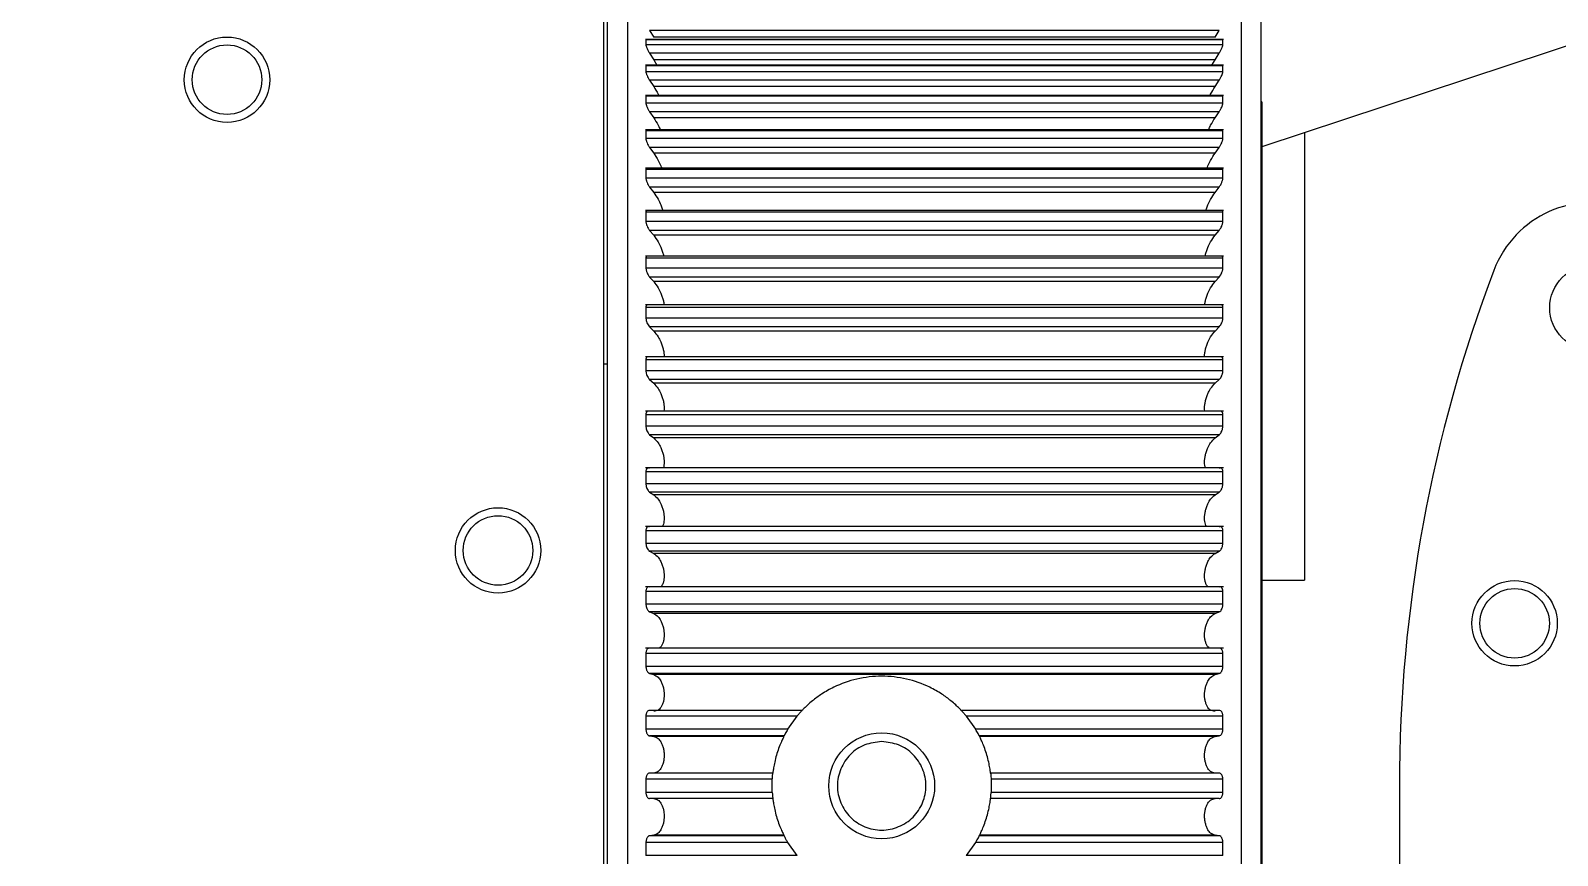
# Model space of a CAD drawing. Header units: millimetres. Extents: x 228 to 8791, y 273 to 5008.
# Drawn here: x 7596.5 to 7668.9, y 3494.8 to 3533.9 of the extents above; entities that cross this region are included whole.
import ezdxf

# ---------------------------------------------------------------- set-up
doc = ezdxf.new("R2010")
doc.units = ezdxf.units.MM

msp = doc.modelspace()

# ---------------------------------------------------------------- linework, layer by layer
at = {"color": 7, "linetype": 'Continuous', "lineweight": 25}
for p, q in [((7654.908, 3528.427), (7713.932, 3547.936)), ((7623.858, 3458.406), (7623.858, 3537.77)), ((7624.808, 3458.406), (7624.808, 3537.77)), ((7653.908, 3537.77), (7653.908, 3458.406)), ((7654.858, 3458.406), (7654.858, 3537.77)), ((7623.658, 3536.588), (7623.658, 3459.588)), ((7653.068, 3533.502), (7625.651, 3533.502)), ((7625.674, 3533.481), (7625.674, 3533.244)), ((7653.042, 3533.481), (7625.674, 3533.481)), ((7625.848, 3533.922), (7626.042, 3533.604)), ((7652.868, 3533.922), (7625.848, 3533.922)), ((7652.674, 3533.604), (7626.042, 3533.604)), ((7652.674, 3533.604), (7652.868, 3533.922)), ((7653.042, 3533.244), (7653.042, 3533.481)), ((7653.042, 3533.244), (7625.674, 3533.244)), ((7625.848, 3532.848), (7626.042, 3532.54)), ((7652.868, 3532.848), (7625.848, 3532.848)), ((7652.674, 3532.54), (7652.868, 3532.848)), ((7653.068, 3532.279), (7625.651, 3532.279)), ((7625.674, 3532.248), (7625.674, 3531.966)), ((7653.042, 3532.248), (7625.674, 3532.248)), ((7653.042, 3531.966), (7625.674, 3531.966)), ((7626.042, 3532.54), (7626.191, 3532.279)), ((7652.674, 3532.54), (7626.042, 3532.54)), ((7652.526, 3532.279), (7652.674, 3532.54)), ((7653.042, 3531.966), (7653.042, 3532.248)), ((7625.848, 3531.56), (7626.042, 3531.263)), ((7652.868, 3531.56), (7625.848, 3531.56)), ((7652.674, 3531.263), (7626.042, 3531.263)), ((7652.674, 3531.263), (7652.868, 3531.56)), ((7653.068, 3530.847), (7625.651, 3530.847)), ((7625.674, 3530.804), (7625.674, 3530.48)), ((7653.042, 3530.804), (7625.674, 3530.804)), ((7653.042, 3530.48), (7653.042, 3530.804)), ((7654.908, 3465.688), (7654.908, 3530.488)), ((7653.042, 3530.48), (7625.674, 3530.48)), ((7625.848, 3530.065), (7626.042, 3529.781)), ((7652.868, 3530.065), (7625.848, 3530.065)), ((7652.674, 3529.781), (7626.042, 3529.781)), ((7652.674, 3529.781), (7652.868, 3530.065)), ((7653.068, 3529.214), (7625.651, 3529.214)), ((7625.674, 3529.159), (7625.674, 3528.795)), ((7653.042, 3529.159), (7625.674, 3529.159)), ((7653.042, 3528.795), (7653.042, 3529.159)), ((7656.908, 3529.088), (7656.908, 3507.847)), ((7653.042, 3528.795), (7625.674, 3528.795)), ((7625.848, 3528.373), (7626.042, 3528.104)), ((7652.868, 3528.373), (7625.848, 3528.373)), ((7652.674, 3528.104), (7652.868, 3528.373)), ((7652.674, 3528.104), (7626.042, 3528.104)), ((7653.068, 3527.392), (7625.651, 3527.392)), ((7625.674, 3527.322), (7625.674, 3526.92)), ((7653.042, 3527.322), (7625.674, 3527.322)), ((7653.042, 3526.92), (7625.674, 3526.92)), ((7653.042, 3526.92), (7653.042, 3527.322)), ((7625.848, 3526.495), (7626.042, 3526.242)), ((7652.868, 3526.495), (7625.848, 3526.495)), ((7652.674, 3526.242), (7626.042, 3526.242)), ((7652.674, 3526.242), (7652.868, 3526.495)), ((7653.068, 3525.391), (7625.651, 3525.391)), ((7625.674, 3525.305), (7625.674, 3524.867)), ((7653.042, 3525.305), (7625.674, 3525.305)), ((7653.042, 3524.867), (7625.674, 3524.867)), ((7653.042, 3524.867), (7653.042, 3525.305)), ((7625.848, 3524.441), (7626.042, 3524.207)), ((7652.868, 3524.441), (7625.848, 3524.441)), ((7652.674, 3524.207), (7626.042, 3524.207)), ((7652.674, 3524.207), (7652.868, 3524.441)), ((7653.068, 3523.223), (7625.651, 3523.223)), ((7625.674, 3523.12), (7625.674, 3522.649)), ((7653.042, 3523.12), (7625.674, 3523.12)), ((7653.042, 3522.649), (7625.674, 3522.649)), ((7653.042, 3522.649), (7653.042, 3523.12)), ((7625.848, 3522.225), (7626.042, 3522.01)), ((7652.868, 3522.225), (7625.848, 3522.225)), ((7652.674, 3522.01), (7626.042, 3522.01)), ((7652.674, 3522.01), (7652.868, 3522.225)), ((7653.068, 3520.902), (7625.651, 3520.902)), ((7625.674, 3520.78), (7625.674, 3520.279)), ((7653.042, 3520.78), (7625.674, 3520.78)), ((7653.042, 3520.279), (7653.042, 3520.78)), ((7653.042, 3520.279), (7625.674, 3520.279)), ((7625.848, 3519.86), (7626.042, 3519.666)), ((7652.868, 3519.86), (7625.848, 3519.86)), ((7652.674, 3519.666), (7626.042, 3519.666)), ((7652.674, 3519.666), (7652.868, 3519.86)), ((7653.068, 3518.442), (7625.651, 3518.442)), ((7625.674, 3518.301), (7625.674, 3517.773)), ((7653.042, 3518.301), (7625.674, 3518.301)), ((7653.042, 3517.773), (7653.042, 3518.301)), ((7623.858, 3518.098), (7623.658, 3518.098)), ((7653.042, 3517.773), (7625.674, 3517.773)), ((7625.848, 3517.36), (7626.042, 3517.189)), ((7652.868, 3517.36), (7625.848, 3517.36)), ((7652.674, 3517.189), (7626.042, 3517.189)), ((7652.674, 3517.189), (7652.868, 3517.36)), ((7653.068, 3515.859), (7625.651, 3515.859)), ((7625.674, 3515.697), (7625.674, 3515.146)), ((7653.042, 3515.697), (7625.674, 3515.697)), ((7653.042, 3515.146), (7653.042, 3515.697)), ((7653.042, 3515.146), (7625.674, 3515.146)), ((7625.848, 3514.742), (7626.042, 3514.594)), ((7652.868, 3514.742), (7625.848, 3514.742)), ((7652.674, 3514.594), (7626.042, 3514.594)), ((7652.674, 3514.594), (7652.868, 3514.742)), ((7653.068, 3513.168), (7625.651, 3513.168)), ((7625.674, 3512.985), (7625.674, 3512.413)), ((7653.042, 3512.985), (7625.674, 3512.985)), ((7653.042, 3512.413), (7625.674, 3512.413)), ((7653.042, 3512.413), (7653.042, 3512.985)), ((7625.848, 3512.021), (7626.042, 3511.898)), ((7652.868, 3512.021), (7625.848, 3512.021)), ((7652.674, 3511.898), (7626.042, 3511.898)), ((7652.674, 3511.898), (7652.868, 3512.021)), ((7653.068, 3510.386), (7625.651, 3510.386)), ((7625.674, 3510.181), (7625.674, 3509.592)), ((7653.042, 3510.181), (7625.674, 3510.181)), ((7653.042, 3509.592), (7625.674, 3509.592)), ((7653.042, 3509.592), (7653.042, 3510.181)), ((7625.848, 3509.215), (7626.042, 3509.116)), ((7652.868, 3509.215), (7625.848, 3509.215)), ((7652.674, 3509.116), (7626.042, 3509.116)), ((7652.674, 3509.116), (7652.868, 3509.215)), ((7653.068, 3507.53), (7625.651, 3507.53)), ((7654.908, 3507.847), (7656.908, 3507.847)), ((7625.674, 3507.302), (7625.674, 3506.7)), ((7653.042, 3507.302), (7625.674, 3507.302)), ((7653.042, 3506.7), (7625.674, 3506.7)), ((7653.042, 3506.7), (7653.042, 3507.302)), ((7625.848, 3506.339), (7626.042, 3506.266)), ((7652.868, 3506.339), (7625.848, 3506.339)), ((7652.674, 3506.266), (7626.042, 3506.266)), ((7652.674, 3506.266), (7652.868, 3506.339)), ((7653.068, 3504.617), (7625.651, 3504.617)), ((7625.674, 3504.366), (7625.674, 3503.755)), ((7653.042, 3504.366), (7625.674, 3504.366)), ((7653.042, 3503.755), (7625.674, 3503.755)), ((7653.042, 3503.755), (7653.042, 3504.366)), ((7625.848, 3503.413), (7626.042, 3503.366)), ((7652.868, 3503.413), (7625.848, 3503.413)), ((7652.674, 3503.366), (7626.042, 3503.366)), ((7652.674, 3503.366), (7652.868, 3503.413)), ((7633.109, 3501.666), (7625.833, 3501.666)), ((7652.884, 3501.666), (7640.608, 3501.666)), ((7625.674, 3501.392), (7625.674, 3500.775)), ((7632.843, 3501.392), (7625.674, 3501.392)), ((7632.406, 3500.775), (7632.843, 3501.392)), ((7653.042, 3501.392), (7640.873, 3501.392)), ((7640.873, 3501.392), (7641.31, 3500.775)), ((7653.042, 3500.775), (7653.042, 3501.392)), ((7632.406, 3500.775), (7625.674, 3500.775)), ((7625.848, 3500.454), (7626.042, 3500.433)), ((7632.228, 3500.454), (7625.848, 3500.454)), ((7632.217, 3500.433), (7626.042, 3500.433)), ((7632.217, 3500.433), (7632.228, 3500.454)), ((7653.042, 3500.775), (7641.31, 3500.775)), ((7652.868, 3500.454), (7641.489, 3500.454)), ((7641.489, 3500.454), (7641.499, 3500.433)), ((7652.674, 3500.433), (7641.499, 3500.433)), ((7652.674, 3500.433), (7652.868, 3500.454)), ((7631.694, 3498.695), (7625.848, 3498.695)), ((7652.868, 3498.695), (7642.023, 3498.695)), ((7625.674, 3498.397), (7625.674, 3497.778)), ((7631.667, 3498.397), (7625.674, 3498.397)), ((7653.042, 3498.397), (7642.049, 3498.397)), ((7653.042, 3497.778), (7653.042, 3498.397)), ((7661.417, 3498.088), (7661.417, 3364.611)), ((7631.667, 3497.778), (7625.674, 3497.778)), ((7631.694, 3497.481), (7625.848, 3497.481)), ((7652.868, 3497.481), (7642.023, 3497.481)), ((7653.042, 3497.778), (7642.049, 3497.778)), ((7626.042, 3495.742), (7625.848, 3495.721)), ((7632.228, 3495.721), (7625.848, 3495.721)), ((7632.217, 3495.742), (7626.042, 3495.742)), ((7632.217, 3495.742), (7632.228, 3495.721)), ((7641.489, 3495.721), (7641.499, 3495.742)), ((7652.868, 3495.721), (7641.489, 3495.721)), ((7652.674, 3495.742), (7641.499, 3495.742)), ((7652.868, 3495.721), (7652.674, 3495.742)), ((7625.674, 3495.401), (7625.674, 3494.784)), ((7632.406, 3495.401), (7625.674, 3495.401)), ((7632.843, 3494.784), (7632.406, 3495.401)), ((7641.31, 3495.401), (7640.873, 3494.784)), ((7653.042, 3495.401), (7641.31, 3495.401)), ((7653.042, 3494.784), (7653.042, 3495.401)), ((7632.843, 3494.784), (7625.674, 3494.784)), ((7653.042, 3494.784), (7640.873, 3494.784))]:
    msp.add_line(p, q, dxfattribs=at)
for centre, radius in [((7605.801, 3531.588), 2.025), ((7605.801, 3531.588), 1.65), ((7670.574, 3520.771), 2.025), ((7618.658, 3509.255), 2.025), ((7618.658, 3509.255), 1.65), ((7666.883, 3505.798), 2.025), ((7666.883, 3505.798), 1.65), ((7636.858, 3498.088), 2.512)]:
    msp.add_circle(centre, radius, dxfattribs=at)
msp.add_arc((7730.408, 2848.088), 1225, 30, 180)
for centre, radius, start, end in [((7654.808, 3530.488), 0.1, 0, 60), ((7670.574, 3520.771), 5, 339.23077, 159.23077), ((7730.383, 3498.088), 68.966, 159.23077, 180)]:
    msp.add_arc(centre, radius, start, end, dxfattribs=at)
for points, knots in [([(7625.674, 3533.244), (7625.675, 3533.235), (7625.676, 3533.218), (7625.687, 3533.179), (7625.705, 3533.131), (7625.735, 3533.058), (7625.783, 3532.957), (7625.826, 3532.885), (7625.848, 3532.848)], [0, 0, 0, 0, 0.111485, 0.229838, 0.35635, 0.492078, 0.739927, 1, 1, 1, 1]), ([(7652.868, 3532.848), (7652.89, 3532.885), (7652.924, 3532.942), (7652.965, 3533.024), (7652.993, 3533.085), (7653.015, 3533.14), (7653.03, 3533.185), (7653.04, 3533.22), (7653.042, 3533.236), (7653.042, 3533.244)], [0, 0, 0, 0, 0.259372, 0.398975, 0.537971, 0.666786, 0.786111, 0.896819, 1, 1, 1, 1]), ([(7625.674, 3531.966), (7625.675, 3531.957), (7625.676, 3531.937), (7625.687, 3531.895), (7625.705, 3531.843), (7625.734, 3531.769), (7625.782, 3531.668), (7625.825, 3531.597), (7625.848, 3531.56)], [0, 0, 0, 0, 0.111487, 0.229842, 0.356356, 0.492086, 0.72938, 1, 1, 1, 1]), ([(7652.868, 3531.56), (7652.891, 3531.597), (7652.936, 3531.671), (7652.985, 3531.775), (7653.014, 3531.85), (7653.03, 3531.899), (7653.04, 3531.939), (7653.042, 3531.957), (7653.042, 3531.966)], [0, 0, 0, 0, 0.270521, 0.530196, 0.660846, 0.782052, 0.894726, 1, 1, 1, 1]), ([(7626.042, 3531.263), (7626.115, 3531.146), (7626.199, 3531.012), (7626.27, 3530.865), (7626.279, 3530.847)], [0, 0, 0, 0, 0.874349, 1, 1, 1, 1]), ([(7652.438, 3530.847), (7652.446, 3530.864), (7652.517, 3531.011), (7652.601, 3531.145), (7652.674, 3531.263)], [0, 0, 0, 0, 0.119949, 1, 1, 1, 1]), ([(7625.674, 3530.48), (7625.675, 3530.469), (7625.676, 3530.447), (7625.687, 3530.401), (7625.705, 3530.347), (7625.734, 3530.272), (7625.782, 3530.171), (7625.825, 3530.102), (7625.848, 3530.065)], [0, 0, 0, 0, 0.11149, 0.22985, 0.356368, 0.492103, 0.722042, 1, 1, 1, 1]), ([(7626.042, 3529.781), (7626.115, 3529.668), (7626.227, 3529.491), (7626.322, 3529.287), (7626.356, 3529.214)], [0, 0, 0, 0, 0.642051, 1, 1, 1, 1]), ([(7652.36, 3529.214), (7652.394, 3529.286), (7652.489, 3529.49), (7652.602, 3529.667), (7652.674, 3529.781)], [0, 0, 0, 0, 0.353722, 1, 1, 1, 1]), ([(7652.868, 3530.065), (7652.892, 3530.102), (7652.936, 3530.173), (7652.985, 3530.277), (7653.013, 3530.353), (7653.03, 3530.405), (7653.04, 3530.448), (7653.042, 3530.47), (7653.042, 3530.48)], [0, 0, 0, 0, 0.278172, 0.523502, 0.655667, 0.778468, 0.892853, 1, 1, 1, 1]), ([(7625.704, 3529.214), (7625.698, 3529.212), (7625.687, 3529.209), (7625.676, 3529.19), (7625.675, 3529.169), (7625.674, 3529.159)], [0, 0, 0, 0, 0.341521, 0.680248, 1, 1, 1, 1]), ([(7625.674, 3528.795), (7625.675, 3528.783), (7625.676, 3528.758), (7625.687, 3528.709), (7625.705, 3528.653), (7625.734, 3528.577), (7625.781, 3528.475), (7625.824, 3528.41), (7625.848, 3528.373)], [0, 0, 0, 0, 0.111495, 0.22986, 0.356384, 0.492124, 0.716336, 1, 1, 1, 1]), ([(7652.868, 3528.373), (7652.892, 3528.41), (7652.936, 3528.477), (7652.984, 3528.579), (7653.013, 3528.656), (7653.03, 3528.711), (7653.04, 3528.758), (7653.042, 3528.783), (7653.042, 3528.795)], [0, 0, 0, 0, 0.28383, 0.516873, 0.650531, 0.774905, 0.890988, 1, 1, 1, 1]), ([(7626.042, 3528.104), (7626.113, 3527.995), (7626.232, 3527.812), (7626.361, 3527.554), (7626.408, 3527.429), (7626.421, 3527.392)], [0, 0, 0, 0, 0.510467, 0.857941, 1, 1, 1, 1]), ([(7652.295, 3527.392), (7652.308, 3527.427), (7652.354, 3527.552), (7652.483, 3527.81), (7652.603, 3527.995), (7652.674, 3528.104)], [0, 0, 0, 0, 0.135473, 0.486249, 1, 1, 1, 1]), ([(7625.705, 3527.39), (7625.699, 3527.387), (7625.687, 3527.38), (7625.676, 3527.356), (7625.675, 3527.333), (7625.674, 3527.322)], [0, 0, 0, 0, 0.354355, 0.68648, 1, 1, 1, 1]), ([(7625.674, 3526.92), (7625.675, 3526.906), (7625.676, 3526.879), (7625.687, 3526.828), (7625.705, 3526.769), (7625.733, 3526.693), (7625.781, 3526.593), (7625.824, 3526.53), (7625.848, 3526.495)], [0, 0, 0, 0, 0.1115, 0.22987, 0.3564, 0.492146, 0.711859, 1, 1, 1, 1]), ([(7652.868, 3526.495), (7652.893, 3526.53), (7652.936, 3526.593), (7652.984, 3526.694), (7653.012, 3526.77), (7653.029, 3526.829), (7653.04, 3526.879), (7653.042, 3526.906), (7653.042, 3526.92)], [0, 0, 0, 0, 0.288389, 0.510777, 0.645693, 0.771473, 0.889153, 1, 1, 1, 1]), ([(7653.042, 3527.322), (7653.042, 3527.333), (7653.04, 3527.356), (7653.029, 3527.38), (7653.018, 3527.387), (7653.011, 3527.39)], [0, 0, 0, 0, 0.312852, 0.644978, 1, 1, 1, 1]), ([(7626.042, 3526.242), (7626.114, 3526.138), (7626.234, 3525.964), (7626.371, 3525.685), (7626.441, 3525.503), (7626.465, 3525.417), (7626.473, 3525.391)], [0, 0, 0, 0, 0.426051, 0.716064, 0.914235, 1, 1, 1, 1]), ([(7652.244, 3525.391), (7652.25, 3525.415), (7652.274, 3525.5), (7652.344, 3525.681), (7652.482, 3525.962), (7652.602, 3526.138), (7652.674, 3526.242)], [0, 0, 0, 0, 0.080121, 0.278437, 0.571206, 1, 1, 1, 1]), ([(7625.725, 3525.39), (7625.718, 3525.389), (7625.703, 3525.388), (7625.687, 3525.37), (7625.676, 3525.343), (7625.675, 3525.317), (7625.674, 3525.305)], [0, 0, 0, 0, 0.242987, 0.511238, 0.762662, 1, 1, 1, 1]), ([(7625.674, 3524.867), (7625.675, 3524.852), (7625.676, 3524.823), (7625.687, 3524.769), (7625.705, 3524.71), (7625.733, 3524.634), (7625.781, 3524.535), (7625.824, 3524.475), (7625.848, 3524.441)], [0, 0, 0, 0, 0.112233, 0.23117, 0.358119, 0.486336, 0.70811, 1, 1, 1, 1]), ([(7652.868, 3524.441), (7652.893, 3524.475), (7652.935, 3524.534), (7652.983, 3524.633), (7653.012, 3524.709), (7653.029, 3524.769), (7653.04, 3524.823), (7653.042, 3524.852), (7653.042, 3524.867)], [0, 0, 0, 0, 0.290695, 0.507702, 0.640942, 0.768058, 0.887305, 1, 1, 1, 1]), ([(7653.042, 3525.305), (7653.042, 3525.317), (7653.04, 3525.343), (7653.029, 3525.37), (7653.013, 3525.388), (7652.998, 3525.389), (7652.991, 3525.39)], [0, 0, 0, 0, 0.236508, 0.487588, 0.755976, 1, 1, 1, 1]), ([(7626.042, 3524.207), (7626.113, 3524.109), (7626.233, 3523.944), (7626.372, 3523.668), (7626.45, 3523.456), (7626.494, 3523.314), (7626.507, 3523.241), (7626.51, 3523.223)], [0, 0, 0, 0, 0.367046, 0.616895, 0.78762, 0.947325, 1, 1, 1, 1]), ([(7652.206, 3523.223), (7652.209, 3523.239), (7652.222, 3523.31), (7652.265, 3523.451), (7652.343, 3523.664), (7652.482, 3523.942), (7652.603, 3524.108), (7652.674, 3524.207)], [0, 0, 0, 0, 0.047614, 0.207476, 0.378335, 0.630572, 1, 1, 1, 1]), ([(7625.726, 3523.222), (7625.719, 3523.219), (7625.704, 3523.215), (7625.687, 3523.193), (7625.676, 3523.161), (7625.675, 3523.133), (7625.674, 3523.12)], [0, 0, 0, 0, 0.253585, 0.518081, 0.765984, 1, 1, 1, 1]), ([(7625.674, 3522.649), (7625.675, 3522.633), (7625.676, 3522.601), (7625.688, 3522.545), (7625.704, 3522.487), (7625.732, 3522.412), (7625.779, 3522.314), (7625.823, 3522.257), (7625.848, 3522.225)], [0, 0, 0, 0, 0.114083, 0.234568, 0.362819, 0.474869, 0.704778, 1, 1, 1, 1]), ([(7652.868, 3522.225), (7652.893, 3522.256), (7652.935, 3522.311), (7652.983, 3522.408), (7653.011, 3522.483), (7653.029, 3522.544), (7653.04, 3522.601), (7653.042, 3522.633), (7653.042, 3522.649)], [0, 0, 0, 0, 0.290682, 0.507681, 0.636711, 0.764869, 0.88551, 1, 1, 1, 1]), ([(7653.042, 3523.12), (7653.042, 3523.133), (7653.04, 3523.161), (7653.029, 3523.193), (7653.013, 3523.215), (7652.998, 3523.219), (7652.99, 3523.221)], [0, 0, 0, 0, 0.23363, 0.481655, 0.746777, 1, 1, 1, 1]), ([(7626.042, 3522.01), (7626.114, 3521.919), (7626.233, 3521.765), (7626.371, 3521.495), (7626.451, 3521.282), (7626.501, 3521.104), (7626.528, 3520.976), (7626.532, 3520.914), (7626.533, 3520.902)], [0, 0, 0, 0, 0.323232, 0.543256, 0.693603, 0.834243, 0.96638, 1, 1, 1, 1]), ([(7652.184, 3520.902), (7652.184, 3520.913), (7652.188, 3520.972), (7652.214, 3521.098), (7652.263, 3521.276), (7652.343, 3521.491), (7652.482, 3521.763), (7652.603, 3521.918), (7652.674, 3522.01)], [0, 0, 0, 0, 0.028907, 0.16124, 0.302029, 0.452504, 0.674647, 1, 1, 1, 1]), ([(7625.729, 3520.9), (7625.721, 3520.896), (7625.704, 3520.888), (7625.687, 3520.861), (7625.676, 3520.825), (7625.675, 3520.795), (7625.674, 3520.78)], [0, 0, 0, 0, 0.275137, 0.531995, 0.772741, 1, 1, 1, 1]), ([(7653.042, 3520.78), (7653.042, 3520.795), (7653.04, 3520.825), (7653.029, 3520.861), (7653.012, 3520.888), (7652.996, 3520.896), (7652.987, 3520.9)], [0, 0, 0, 0, 0.226559, 0.467077, 0.724174, 1, 1, 1, 1]), ([(7625.674, 3520.279), (7625.675, 3520.263), (7625.677, 3520.229), (7625.691, 3520.154), (7625.722, 3520.058), (7625.778, 3519.944), (7625.823, 3519.89), (7625.848, 3519.86)], [0, 0, 0, 0, 0.115923, 0.237714, 0.464079, 0.701299, 1, 1, 1, 1]), ([(7626.042, 3519.666), (7626.113, 3519.582), (7626.233, 3519.44), (7626.371, 3519.177), (7626.451, 3518.966), (7626.502, 3518.784), (7626.532, 3518.618), (7626.544, 3518.503), (7626.539, 3518.451), (7626.538, 3518.442)], [0, 0, 0, 0, 0.289052, 0.48581, 0.620258, 0.746027, 0.864191, 0.976043, 1, 1, 1, 1]), ([(7652.178, 3518.442), (7652.177, 3518.45), (7652.173, 3518.499), (7652.184, 3518.613), (7652.213, 3518.778), (7652.264, 3518.96), (7652.343, 3519.173), (7652.482, 3519.438), (7652.603, 3519.581), (7652.674, 3519.666)], [0, 0, 0, 0, 0.019405, 0.131514, 0.249864, 0.375778, 0.510353, 0.709024, 1, 1, 1, 1]), ([(7652.868, 3519.86), (7652.893, 3519.889), (7652.935, 3519.94), (7652.983, 3520.033), (7653.011, 3520.108), (7653.029, 3520.169), (7653.04, 3520.228), (7653.041, 3520.263), (7653.042, 3520.279)], [0, 0, 0, 0, 0.290675, 0.507668, 0.632271, 0.761568, 0.883668, 1, 1, 1, 1]), ([(7625.729, 3518.436), (7625.721, 3518.431), (7625.704, 3518.42), (7625.687, 3518.388), (7625.676, 3518.349), (7625.675, 3518.317), (7625.674, 3518.301)], [0, 0, 0, 0, 0.275137, 0.531995, 0.772741, 1, 1, 1, 1]), ([(7653.042, 3518.301), (7653.042, 3518.317), (7653.04, 3518.349), (7653.029, 3518.388), (7653.012, 3518.42), (7652.996, 3518.431), (7652.987, 3518.436)], [0, 0, 0, 0, 0.226559, 0.467077, 0.724174, 1, 1, 1, 1]), ([(7625.674, 3517.773), (7625.675, 3517.755), (7625.677, 3517.719), (7625.691, 3517.644), (7625.722, 3517.55), (7625.778, 3517.438), (7625.823, 3517.388), (7625.848, 3517.36)], [0, 0, 0, 0, 0.11773, 0.240916, 0.45558, 0.698447, 1, 1, 1, 1]), ([(7652.868, 3517.36), (7652.893, 3517.387), (7652.935, 3517.433), (7652.983, 3517.524), (7653.011, 3517.597), (7653.028, 3517.659), (7653.04, 3517.719), (7653.041, 3517.755), (7653.042, 3517.773)], [0, 0, 0, 0, 0.290668, 0.507657, 0.633699, 0.758597, 0.881922, 1, 1, 1, 1]), ([(7626.042, 3517.189), (7626.113, 3517.112), (7626.233, 3516.983), (7626.371, 3516.729), (7626.451, 3516.52), (7626.502, 3516.338), (7626.533, 3516.167), (7626.543, 3516.013), (7626.539, 3515.909), (7626.528, 3515.865), (7626.526, 3515.859)], [0, 0, 0, 0, 0.261331, 0.439218, 0.560772, 0.674479, 0.78131, 0.882435, 0.983768, 1, 1, 1, 1]), ([(7652.19, 3515.859), (7652.189, 3515.863), (7652.178, 3515.905), (7652.174, 3516.008), (7652.183, 3516.161), (7652.213, 3516.333), (7652.264, 3516.515), (7652.343, 3516.725), (7652.482, 3516.982), (7652.603, 3517.112), (7652.674, 3517.189)], [0, 0, 0, 0, 0.012218, 0.113375, 0.214741, 0.32175, 0.435597, 0.557276, 0.736908, 1, 1, 1, 1]), ([(7625.729, 3515.847), (7625.721, 3515.84), (7625.704, 3515.826), (7625.687, 3515.79), (7625.676, 3515.747), (7625.675, 3515.714), (7625.674, 3515.697)], [0, 0, 0, 0, 0.275137, 0.531995, 0.772741, 1, 1, 1, 1]), ([(7653.042, 3515.697), (7653.042, 3515.714), (7653.04, 3515.747), (7653.029, 3515.79), (7653.012, 3515.826), (7652.996, 3515.84), (7652.987, 3515.847)], [0, 0, 0, 0, 0.226559, 0.467077, 0.724174, 1, 1, 1, 1]), ([(7625.674, 3515.146), (7625.675, 3515.127), (7625.677, 3515.089), (7625.691, 3515.014), (7625.722, 3514.921), (7625.766, 3514.837), (7625.809, 3514.777), (7625.835, 3514.754), (7625.848, 3514.742)], [0, 0, 0, 0, 0.119134, 0.242986, 0.446912, 0.69458, 0.840122, 1, 1, 1, 1]), ([(7626.042, 3514.594), (7626.113, 3514.526), (7626.233, 3514.41), (7626.371, 3514.166), (7626.451, 3513.961), (7626.502, 3513.78), (7626.533, 3513.607), (7626.544, 3513.445), (7626.532, 3513.3), (7626.516, 3513.206), (7626.499, 3513.17), (7626.498, 3513.168)], [0, 0, 0, 0, 0.238244, 0.400417, 0.511233, 0.614895, 0.712288, 0.804479, 0.89686, 0.994384, 1, 1, 1, 1]), ([(7652.218, 3513.168), (7652.217, 3513.169), (7652.201, 3513.203), (7652.185, 3513.295), (7652.172, 3513.439), (7652.183, 3513.601), (7652.213, 3513.774), (7652.264, 3513.956), (7652.343, 3514.162), (7652.482, 3514.409), (7652.603, 3514.525), (7652.674, 3514.594)], [0, 0, 0, 0, 0.001913, 0.099351, 0.191586, 0.284009, 0.381579, 0.485384, 0.596329, 0.760116, 1, 1, 1, 1]), ([(7652.868, 3514.742), (7652.893, 3514.766), (7652.935, 3514.807), (7652.983, 3514.895), (7653.011, 3514.967), (7653.028, 3515.028), (7653.04, 3515.089), (7653.041, 3515.127), (7653.042, 3515.146)], [0, 0, 0, 0, 0.290662, 0.507646, 0.635159, 0.756001, 0.879996, 1, 1, 1, 1]), ([(7625.848, 3513.143), (7625.824, 3513.156), (7625.781, 3513.177), (7625.733, 3513.157), (7625.705, 3513.123), (7625.687, 3513.083), (7625.676, 3513.037), (7625.675, 3513.002), (7625.674, 3512.985)], [0, 0, 0, 0, 0.290699, 0.50771, 0.643157, 0.769606, 0.888123, 1, 1, 1, 1]), ([(7653.042, 3512.985), (7653.042, 3513.002), (7653.04, 3513.037), (7653.029, 3513.083), (7653.012, 3513.122), (7652.983, 3513.157), (7652.935, 3513.177), (7652.893, 3513.155), (7652.868, 3513.143)], [0, 0, 0, 0, 0.111503, 0.229876, 0.356408, 0.492158, 0.709703, 1, 1, 1, 1]), ([(7625.674, 3512.413), (7625.675, 3512.393), (7625.677, 3512.355), (7625.69, 3512.281), (7625.722, 3512.189), (7625.765, 3512.108), (7625.809, 3512.051), (7625.835, 3512.032), (7625.848, 3512.021)], [0, 0, 0, 0, 0.120615, 0.239842, 0.439669, 0.691912, 0.839028, 1, 1, 1, 1]), ([(7652.868, 3512.021), (7652.893, 3512.042), (7652.935, 3512.078), (7652.983, 3512.162), (7653.011, 3512.232), (7653.028, 3512.293), (7653.04, 3512.354), (7653.041, 3512.393), (7653.042, 3512.413)], [0, 0, 0, 0, 0.290663, 0.507646, 0.637159, 0.755543, 0.878681, 1, 1, 1, 1]), ([(7626.042, 3511.898), (7626.113, 3511.838), (7626.233, 3511.736), (7626.371, 3511.504), (7626.451, 3511.304), (7626.502, 3511.124), (7626.533, 3510.95), (7626.544, 3510.785), (7626.533, 3510.632), (7626.505, 3510.493), (7626.471, 3510.421), (7626.454, 3510.386)], [0, 0, 0, 0, 0.218216, 0.366755, 0.468255, 0.563202, 0.652408, 0.736849, 0.821464, 0.91079, 1, 1, 1, 1]), ([(7652.263, 3510.386), (7652.246, 3510.42), (7652.213, 3510.49), (7652.184, 3510.627), (7652.173, 3510.779), (7652.183, 3510.944), (7652.213, 3511.119), (7652.264, 3511.299), (7652.343, 3511.5), (7652.482, 3511.735), (7652.603, 3511.837), (7652.674, 3511.898)], [0, 0, 0, 0, 0.086524, 0.175703, 0.260118, 0.344706, 0.434005, 0.529009, 0.63055, 0.780452, 1, 1, 1, 1]), ([(7625.848, 3510.37), (7625.824, 3510.379), (7625.781, 3510.394), (7625.733, 3510.366), (7625.705, 3510.327), (7625.687, 3510.284), (7625.676, 3510.235), (7625.675, 3510.198), (7625.674, 3510.181)], [0, 0, 0, 0, 0.290699, 0.50771, 0.643157, 0.769606, 0.888123, 1, 1, 1, 1]), ([(7653.042, 3510.181), (7653.042, 3510.198), (7653.04, 3510.235), (7653.029, 3510.284), (7653.012, 3510.327), (7652.983, 3510.366), (7652.935, 3510.394), (7652.893, 3510.379), (7652.868, 3510.37)], [0, 0, 0, 0, 0.111503, 0.229876, 0.356408, 0.492158, 0.709703, 1, 1, 1, 1]), ([(7625.674, 3509.592), (7625.675, 3509.572), (7625.676, 3509.534), (7625.69, 3509.461), (7625.721, 3509.371), (7625.764, 3509.293), (7625.809, 3509.24), (7625.835, 3509.223), (7625.848, 3509.215)], [0, 0, 0, 0, 0.122033, 0.227273, 0.433033, 0.689403, 0.837975, 1, 1, 1, 1]), ([(7652.868, 3509.215), (7652.893, 3509.232), (7652.935, 3509.263), (7652.983, 3509.343), (7653.011, 3509.411), (7653.028, 3509.471), (7653.04, 3509.532), (7653.041, 3509.572), (7653.042, 3509.592)], [0, 0, 0, 0, 0.290662, 0.507646, 0.638742, 0.75908, 0.877372, 1, 1, 1, 1]), ([(7626.042, 3509.116), (7626.113, 3509.065), (7626.233, 3508.978), (7626.371, 3508.759), (7626.451, 3508.566), (7626.502, 3508.389), (7626.533, 3508.214), (7626.544, 3508.046), (7626.534, 3507.887), (7626.503, 3507.74), (7626.457, 3507.614), (7626.414, 3507.557), (7626.394, 3507.53)], [0, 0, 0, 0, 0.200284, 0.336618, 0.429777, 0.516922, 0.598797, 0.676299, 0.753961, 0.835946, 0.923171, 1, 1, 1, 1]), ([(7652.323, 3507.53), (7652.303, 3507.555), (7652.261, 3507.612), (7652.215, 3507.735), (7652.184, 3507.882), (7652.173, 3508.04), (7652.183, 3508.208), (7652.213, 3508.383), (7652.264, 3508.561), (7652.343, 3508.756), (7652.482, 3508.977), (7652.603, 3509.064), (7652.674, 3509.116)], [0, 0, 0, 0, 0.074425, 0.161547, 0.243402, 0.320884, 0.398525, 0.48049, 0.567692, 0.660893, 0.798483, 1, 1, 1, 1]), ([(7625.848, 3507.52), (7625.824, 3507.526), (7625.781, 3507.536), (7625.733, 3507.5), (7625.705, 3507.456), (7625.687, 3507.409), (7625.676, 3507.358), (7625.675, 3507.32), (7625.674, 3507.302)], [0, 0, 0, 0, 0.290699, 0.50771, 0.643157, 0.769606, 0.888123, 1, 1, 1, 1]), ([(7653.042, 3507.302), (7653.042, 3507.32), (7653.04, 3507.357), (7653.029, 3507.409), (7653.012, 3507.455), (7652.983, 3507.5), (7652.935, 3507.536), (7652.893, 3507.526), (7652.868, 3507.52)], [0, 0, 0, 0, 0.111503, 0.229876, 0.356408, 0.492158, 0.709703, 1, 1, 1, 1]), ([(7625.674, 3506.7), (7625.675, 3506.679), (7625.676, 3506.643), (7625.69, 3506.572), (7625.72, 3506.483), (7625.764, 3506.407), (7625.808, 3506.36), (7625.835, 3506.346), (7625.848, 3506.339)], [0, 0, 0, 0, 0.122834, 0.215424, 0.426837, 0.68709, 0.837015, 1, 1, 1, 1]), ([(7652.868, 3506.339), (7652.893, 3506.354), (7652.935, 3506.379), (7652.983, 3506.454), (7653.011, 3506.52), (7653.029, 3506.579), (7653.04, 3506.639), (7653.041, 3506.679), (7653.042, 3506.7)], [0, 0, 0, 0, 0.290665, 0.507651, 0.640118, 0.762127, 0.875996, 1, 1, 1, 1]), ([(7626.042, 3506.266), (7626.113, 3506.224), (7626.233, 3506.153), (7626.371, 3505.949), (7626.451, 3505.763), (7626.502, 3505.59), (7626.533, 3505.416), (7626.544, 3505.246), (7626.534, 3505.083), (7626.503, 3504.927), (7626.452, 3504.788), (7626.389, 3504.674), (7626.334, 3504.635), (7626.308, 3504.617)], [0, 0, 0, 0, 0.182863, 0.307338, 0.392394, 0.471959, 0.546713, 0.617474, 0.68838, 0.763234, 0.842872, 0.927988, 1, 1, 1, 1]), ([(7652.408, 3504.617), (7652.384, 3504.634), (7652.329, 3504.672), (7652.266, 3504.785), (7652.215, 3504.923), (7652.184, 3505.077), (7652.173, 3505.24), (7652.183, 3505.41), (7652.213, 3505.584), (7652.264, 3505.758), (7652.343, 3505.945), (7652.482, 3506.152), (7652.603, 3506.224), (7652.674, 3506.266)], [0, 0, 0, 0, 0.069506, 0.154576, 0.234154, 0.30892, 0.379692, 0.450611, 0.525477, 0.605128, 0.690258, 0.815934, 1, 1, 1, 1]), ([(7625.848, 3504.613), (7625.824, 3504.615), (7625.781, 3504.619), (7625.733, 3504.576), (7625.705, 3504.527), (7625.687, 3504.477), (7625.676, 3504.423), (7625.675, 3504.385), (7625.674, 3504.366)], [0, 0, 0, 0, 0.290699, 0.50771, 0.643157, 0.769606, 0.888123, 1, 1, 1, 1]), ([(7653.042, 3504.366), (7653.042, 3504.385), (7653.04, 3504.423), (7653.029, 3504.477), (7653.012, 3504.526), (7652.983, 3504.576), (7652.935, 3504.619), (7652.893, 3504.615), (7652.868, 3504.613)], [0, 0, 0, 0, 0.111503, 0.229876, 0.356408, 0.492158, 0.709703, 1, 1, 1, 1]), ([(7625.674, 3503.755), (7625.675, 3503.735), (7625.676, 3503.695), (7625.688, 3503.636), (7625.704, 3503.579), (7625.733, 3503.514), (7625.781, 3503.444), (7625.824, 3503.424), (7625.848, 3503.413)], [0, 0, 0, 0, 0.118959, 0.232226, 0.354726, 0.487412, 0.713305, 1, 1, 1, 1]), ([(7652.868, 3503.413), (7652.893, 3503.425), (7652.935, 3503.444), (7652.983, 3503.513), (7653.012, 3503.577), (7653.029, 3503.635), (7653.04, 3503.695), (7653.042, 3503.734), (7653.042, 3503.755)], [0, 0, 0, 0, 0.290671, 0.50766, 0.641352, 0.765048, 0.879745, 1, 1, 1, 1]), ([(7626.042, 3503.366), (7626.113, 3503.333), (7626.233, 3503.279), (7626.371, 3503.09), (7626.451, 3502.913), (7626.502, 3502.744), (7626.533, 3502.572), (7626.544, 3502.402), (7626.534, 3502.235), (7626.503, 3502.074), (7626.453, 3501.925), (7626.373, 3501.779), (7626.235, 3501.642), (7626.114, 3501.636), (7626.042, 3501.633)], [0, 0, 0, 0, 0.147747, 0.248318, 0.31704, 0.381326, 0.441724, 0.498896, 0.556186, 0.616666, 0.68101, 0.749781, 0.851306, 1, 1, 1, 1]), ([(7640.662, 3501.633), (7640.664, 3501.631), (7640.668, 3501.627), (7640.633, 3501.665), (7640.543, 3501.759), (7640.368, 3501.928), (7640.098, 3502.163), (7639.686, 3502.466), (7638.985, 3502.863), (7638.049, 3503.195), (7636.86, 3503.334), (7635.672, 3503.196), (7634.736, 3502.865), (7634.034, 3502.469), (7633.62, 3502.164), (7633.349, 3501.928), (7633.174, 3501.759), (7633.084, 3501.665), (7633.049, 3501.627), (7633.052, 3501.631), (7633.054, 3501.633)], [0, 0, 0, 0, 0.015777, 0.031486, 0.062895, 0.092307, 0.125867, 0.182398, 0.250947, 0.375354, 0.499793, 0.624367, 0.748192, 0.817163, 0.873924, 0.907535, 0.937047, 0.968479, 0.9842, 1, 1, 1, 1]), ([(7652.674, 3501.633), (7652.603, 3501.636), (7652.483, 3501.642), (7652.345, 3501.777), (7652.266, 3501.921), (7652.215, 3502.069), (7652.184, 3502.229), (7652.173, 3502.396), (7652.183, 3502.566), (7652.213, 3502.739), (7652.264, 3502.908), (7652.343, 3503.086), (7652.482, 3503.278), (7652.603, 3503.333), (7652.674, 3503.366)], [0, 0, 0, 0, 0.147747, 0.248318, 0.31704, 0.381326, 0.441724, 0.498896, 0.556186, 0.616666, 0.68101, 0.749781, 0.851306, 1, 1, 1, 1]), ([(7625.848, 3501.665), (7625.824, 3501.664), (7625.781, 3501.662), (7625.733, 3501.612), (7625.705, 3501.558), (7625.687, 3501.506), (7625.676, 3501.45), (7625.675, 3501.411), (7625.674, 3501.392)], [0, 0, 0, 0, 0.290699, 0.50771, 0.643157, 0.769606, 0.888123, 1, 1, 1, 1]), ([(7632.843, 3501.392), (7632.879, 3501.435), (7632.936, 3501.505), (7633.005, 3501.58), (7633.045, 3501.625), (7633.071, 3501.653), (7633.086, 3501.667), (7633.084, 3501.666), (7633.084, 3501.665)], [0, 0, 0, 0, 0.309892, 0.498919, 0.64281, 0.772309, 0.890164, 1, 1, 1, 1]), ([(7640.633, 3501.665), (7640.632, 3501.666), (7640.631, 3501.667), (7640.645, 3501.653), (7640.671, 3501.625), (7640.711, 3501.58), (7640.781, 3501.505), (7640.838, 3501.435), (7640.873, 3501.392)], [0, 0, 0, 0, 0.109822, 0.22767, 0.357166, 0.501057, 0.69007, 1, 1, 1, 1]), ([(7653.042, 3501.392), (7653.042, 3501.411), (7653.04, 3501.45), (7653.029, 3501.505), (7653.012, 3501.558), (7652.983, 3501.612), (7652.935, 3501.662), (7652.893, 3501.664), (7652.868, 3501.665)], [0, 0, 0, 0, 0.111503, 0.229876, 0.356408, 0.492158, 0.709703, 1, 1, 1, 1]), ([(7625.674, 3500.775), (7625.675, 3500.755), (7625.676, 3500.716), (7625.687, 3500.658), (7625.705, 3500.601), (7625.733, 3500.54), (7625.781, 3500.476), (7625.824, 3500.462), (7625.848, 3500.454)], [0, 0, 0, 0, 0.114372, 0.230494, 0.3553, 0.489798, 0.711341, 1, 1, 1, 1]), ([(7626.042, 3500.433), (7626.113, 3500.41), (7626.233, 3500.372), (7626.371, 3500.2), (7626.451, 3500.033), (7626.502, 3499.87), (7626.533, 3499.701), (7626.544, 3499.531), (7626.534, 3499.362), (7626.503, 3499.196), (7626.453, 3499.039), (7626.373, 3498.882), (7626.235, 3498.725), (7626.114, 3498.703), (7626.042, 3498.69)], [0, 0, 0, 0, 0.147747, 0.248318, 0.31704, 0.381326, 0.441724, 0.498896, 0.556186, 0.616666, 0.68101, 0.749781, 0.851306, 1, 1, 1, 1]), ([(7632.217, 3500.433), (7632.214, 3500.427), (7632.208, 3500.414), (7632.168, 3500.334), (7632.085, 3500.157), (7631.971, 3499.875), (7631.862, 3499.544), (7631.777, 3499.21), (7631.733, 3498.971), (7631.71, 3498.825), (7631.696, 3498.713), (7631.694, 3498.699), (7631.693, 3498.69)], [0, 0, 0, 0, 0.06076, 0.120686, 0.24843, 0.375647, 0.498997, 0.624482, 0.74891, 0.813129, 0.874711, 1, 1, 1, 1]), ([(7632.406, 3500.775), (7632.384, 3500.738), (7632.34, 3500.663), (7632.292, 3500.577), (7632.261, 3500.519), (7632.243, 3500.484), (7632.232, 3500.461), (7632.229, 3500.457), (7632.228, 3500.454)], [0, 0, 0, 0, 0.252539, 0.506825, 0.639161, 0.761399, 0.87949, 1, 1, 1, 1]), ([(7636.858, 3500.188), (7637.133, 3500.155), (7637.682, 3500.089), (7638.383, 3499.609), (7638.844, 3498.913), (7639.015, 3498.088), (7638.845, 3497.266), (7638.384, 3496.563), (7637.682, 3496.102), (7636.859, 3495.931), (7636.036, 3496.101), (7635.335, 3496.561), (7634.873, 3497.263), (7634.701, 3498.086), (7634.871, 3498.911), (7635.332, 3499.608), (7636.034, 3500.089), (7636.584, 3500.155), (7636.858, 3500.188)], [0, 0, 0, 0, 0.062493, 0.125014, 0.187493, 0.249919, 0.312395, 0.374936, 0.437471, 0.499942, 0.562372, 0.624852, 0.687371, 0.749852, 0.812333, 0.874882, 0.93747, 1, 1, 1, 1]), ([(7641.489, 3500.454), (7641.487, 3500.457), (7641.485, 3500.461), (7641.473, 3500.484), (7641.455, 3500.519), (7641.424, 3500.577), (7641.377, 3500.663), (7641.332, 3500.738), (7641.31, 3500.775)], [0, 0, 0, 0, 0.120049, 0.237962, 0.36031, 0.493006, 0.747889, 1, 1, 1, 1]), ([(7642.023, 3498.69), (7642.022, 3498.699), (7642.021, 3498.713), (7642.006, 3498.825), (7641.984, 3498.97), (7641.939, 3499.209), (7641.854, 3499.544), (7641.745, 3499.875), (7641.632, 3500.156), (7641.549, 3500.334), (7641.509, 3500.414), (7641.502, 3500.427), (7641.499, 3500.433)], [0, 0, 0, 0, 0.125171, 0.186681, 0.25081, 0.375248, 0.500826, 0.624154, 0.751482, 0.879247, 0.939199, 1, 1, 1, 1]), ([(7652.674, 3498.69), (7652.603, 3498.703), (7652.483, 3498.725), (7652.345, 3498.879), (7652.266, 3499.035), (7652.215, 3499.191), (7652.184, 3499.356), (7652.173, 3499.525), (7652.183, 3499.695), (7652.213, 3499.865), (7652.264, 3500.029), (7652.343, 3500.197), (7652.482, 3500.371), (7652.603, 3500.41), (7652.674, 3500.433)], [0, 0, 0, 0, 0.147747, 0.248318, 0.31704, 0.381326, 0.441724, 0.498896, 0.556186, 0.616666, 0.68101, 0.749781, 0.851306, 1, 1, 1, 1]), ([(7652.868, 3500.454), (7652.893, 3500.462), (7652.935, 3500.476), (7652.983, 3500.539), (7653.012, 3500.6), (7653.029, 3500.657), (7653.04, 3500.716), (7653.042, 3500.755), (7653.042, 3500.775)], [0, 0, 0, 0, 0.290682, 0.50768, 0.642379, 0.767567, 0.884275, 1, 1, 1, 1]), ([(7625.848, 3498.695), (7625.824, 3498.69), (7625.781, 3498.682), (7625.733, 3498.626), (7625.705, 3498.568), (7625.687, 3498.513), (7625.676, 3498.456), (7625.675, 3498.416), (7625.674, 3498.397)], [0, 0, 0, 0, 0.290699, 0.50771, 0.643157, 0.769606, 0.888123, 1, 1, 1, 1]), ([(7631.667, 3498.397), (7631.67, 3498.437), (7631.675, 3498.516), (7631.685, 3498.615), (7631.693, 3498.683), (7631.693, 3498.691), (7631.694, 3498.695)], [0, 0, 0, 0, 0.250006, 0.500219, 0.749413, 1, 1, 1, 1]), ([(7642.023, 3498.695), (7642.023, 3498.692), (7642.024, 3498.687), (7642.028, 3498.652), (7642.033, 3498.601), (7642.04, 3498.516), (7642.046, 3498.437), (7642.049, 3498.397)], [0, 0, 0, 0, 0.225429, 0.356872, 0.500526, 0.750239, 1, 1, 1, 1]), ([(7652.996, 3498.602), (7652.977, 3498.63), (7652.939, 3498.685), (7652.892, 3498.692), (7652.868, 3498.695)], [0, 0, 0, 0, 0.498929, 1, 1, 1, 1]), ([(7631.667, 3497.778), (7631.663, 3497.894), (7631.654, 3498.1), (7631.663, 3498.307), (7631.667, 3498.397)], [0, 0, 0, 0, 0.559946, 1, 1, 1, 1]), ([(7642.049, 3498.397), (7642.054, 3498.282), (7642.063, 3498.075), (7642.053, 3497.869), (7642.049, 3497.778)], [0, 0, 0, 0, 0.559946, 1, 1, 1, 1]), ([(7653.042, 3498.397), (7653.042, 3498.416), (7653.04, 3498.453), (7653.031, 3498.507), (7653.017, 3498.559), (7653.003, 3498.587), (7652.996, 3498.602)], [0, 0, 0, 0, 0.234869, 0.47831, 0.732667, 1, 1, 1, 1]), ([(7625.674, 3497.778), (7625.675, 3497.759), (7625.676, 3497.72), (7625.687, 3497.663), (7625.705, 3497.608), (7625.733, 3497.55), (7625.781, 3497.493), (7625.824, 3497.485), (7625.848, 3497.481)], [0, 0, 0, 0, 0.111503, 0.229876, 0.356408, 0.492158, 0.709703, 1, 1, 1, 1]), ([(7626.042, 3497.486), (7626.113, 3497.473), (7626.233, 3497.451), (7626.371, 3497.297), (7626.451, 3497.141), (7626.502, 3496.985), (7626.533, 3496.82), (7626.544, 3496.651), (7626.534, 3496.481), (7626.503, 3496.311), (7626.453, 3496.147), (7626.373, 3495.979), (7626.235, 3495.805), (7626.114, 3495.766), (7626.042, 3495.742)], [0, 0, 0, 0, 0.147747, 0.248318, 0.31704, 0.381326, 0.441724, 0.498896, 0.556186, 0.616666, 0.68101, 0.749781, 0.851306, 1, 1, 1, 1]), ([(7631.667, 3497.778), (7631.669, 3497.759), (7631.671, 3497.72), (7631.677, 3497.645), (7631.684, 3497.564), (7631.691, 3497.506), (7631.694, 3497.483), (7631.694, 3497.482), (7631.694, 3497.481)], [0, 0, 0, 0, 0.124069, 0.245531, 0.50023, 0.754792, 0.876082, 1, 1, 1, 1]), ([(7631.693, 3497.486), (7631.694, 3497.477), (7631.696, 3497.462), (7631.71, 3497.351), (7631.733, 3497.206), (7631.777, 3496.967), (7631.862, 3496.632), (7631.971, 3496.301), (7632.085, 3496.019), (7632.168, 3495.842), (7632.208, 3495.761), (7632.214, 3495.749), (7632.217, 3495.742)], [0, 0, 0, 0, 0.125171, 0.186681, 0.25081, 0.375248, 0.500826, 0.624154, 0.751482, 0.879247, 0.939199, 1, 1, 1, 1]), ([(7641.499, 3495.742), (7641.502, 3495.749), (7641.509, 3495.761), (7641.549, 3495.842), (7641.632, 3496.019), (7641.745, 3496.3), (7641.854, 3496.631), (7641.939, 3496.966), (7641.984, 3497.205), (7642.006, 3497.35), (7642.021, 3497.462), (7642.022, 3497.477), (7642.023, 3497.486)], [0, 0, 0, 0, 0.06076, 0.120686, 0.24843, 0.375647, 0.498997, 0.624482, 0.74891, 0.813129, 0.874711, 1, 1, 1, 1]), ([(7642.023, 3497.481), (7642.023, 3497.482), (7642.023, 3497.483), (7642.026, 3497.506), (7642.032, 3497.564), (7642.04, 3497.645), (7642.045, 3497.72), (7642.048, 3497.759), (7642.049, 3497.778)], [0, 0, 0, 0, 0.123892, 0.245174, 0.499767, 0.754451, 0.875916, 1, 1, 1, 1]), ([(7652.674, 3495.742), (7652.603, 3495.765), (7652.483, 3495.804), (7652.345, 3495.976), (7652.266, 3496.143), (7652.215, 3496.306), (7652.184, 3496.475), (7652.173, 3496.645), (7652.183, 3496.814), (7652.213, 3496.98), (7652.264, 3497.137), (7652.343, 3497.294), (7652.482, 3497.45), (7652.603, 3497.473), (7652.674, 3497.486)], [0, 0, 0, 0, 0.147747, 0.248318, 0.31704, 0.381326, 0.441724, 0.498896, 0.556186, 0.616666, 0.68101, 0.749781, 0.851306, 1, 1, 1, 1]), ([(7652.868, 3497.481), (7652.893, 3497.485), (7652.935, 3497.493), (7652.983, 3497.55), (7653.012, 3497.608), (7653.029, 3497.663), (7653.04, 3497.72), (7653.042, 3497.759), (7653.042, 3497.778)], [0, 0, 0, 0, 0.290699, 0.50771, 0.643157, 0.769606, 0.888123, 1, 1, 1, 1]), ([(7625.848, 3495.721), (7625.824, 3495.713), (7625.781, 3495.7), (7625.733, 3495.636), (7625.705, 3495.575), (7625.688, 3495.519), (7625.676, 3495.46), (7625.675, 3495.421), (7625.674, 3495.401)], [0, 0, 0, 0, 0.290682, 0.50768, 0.642379, 0.767567, 0.884275, 1, 1, 1, 1]), ([(7632.406, 3495.401), (7632.381, 3495.445), (7632.332, 3495.528), (7632.277, 3495.635), (7632.239, 3495.704), (7632.231, 3495.716), (7632.228, 3495.721)], [0, 0, 0, 0, 0.294688, 0.564209, 0.797735, 1, 1, 1, 1]), ([(7641.489, 3495.721), (7641.487, 3495.719), (7641.485, 3495.714), (7641.473, 3495.693), (7641.455, 3495.66), (7641.425, 3495.605), (7641.378, 3495.516), (7641.334, 3495.441), (7641.31, 3495.401)], [0, 0, 0, 0, 0.112458, 0.231376, 0.357839, 0.492747, 0.728069, 1, 1, 1, 1]), ([(7653.042, 3495.401), (7653.042, 3495.42), (7653.04, 3495.46), (7653.029, 3495.518), (7653.012, 3495.574), (7652.984, 3495.636), (7652.936, 3495.7), (7652.893, 3495.714), (7652.868, 3495.721)], [0, 0, 0, 0, 0.114372, 0.230494, 0.3553, 0.489798, 0.711341, 1, 1, 1, 1])]:
    msp.add_open_spline(points, degree=3, knots=knots, dxfattribs=at)

doc.saveas('drawing.dxf')
